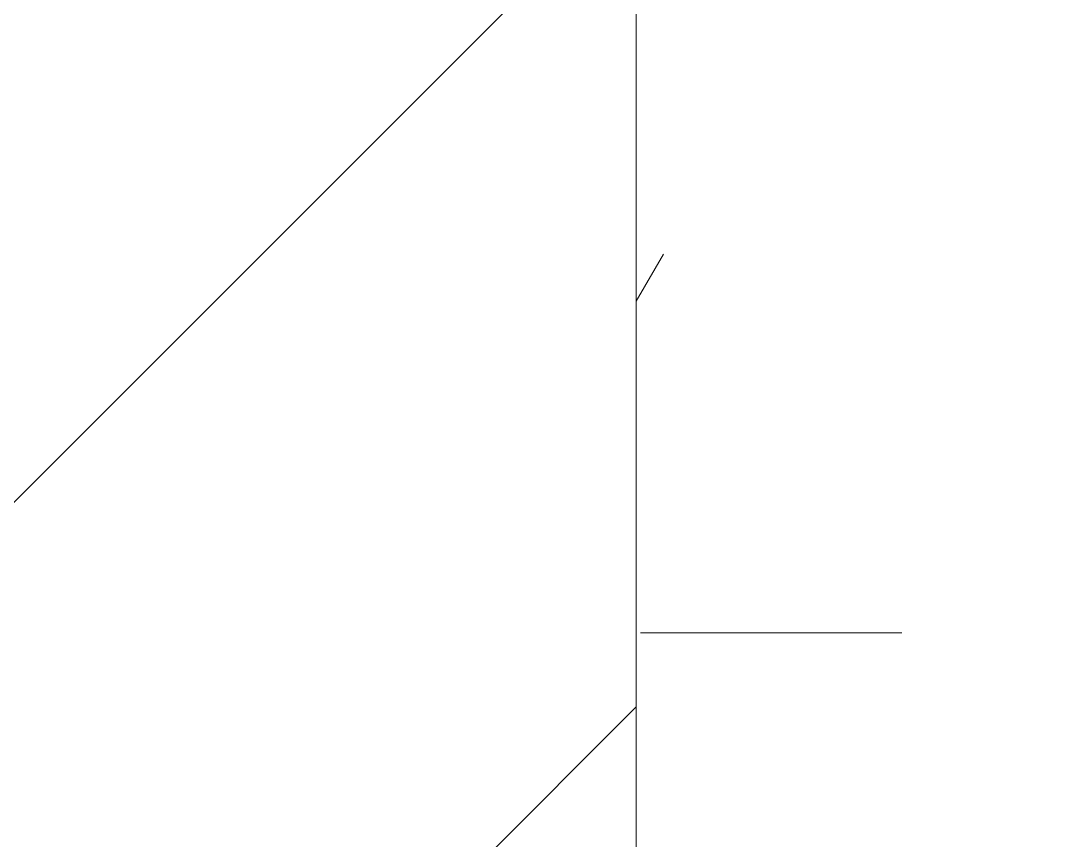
# Model space of a CAD drawing. Header units: millimetres. Extents: x -13069 to 207500, y -71366 to 56785.
# Drawn here: x 530.4 to 663.1, y 10032.1 to 10137.2 of the extents above; entities that cross this region are included whole.
import ezdxf

# ---------------------------------------------------------------- set-up
doc = ezdxf.new("R2010")
doc.units = ezdxf.units.MM
doc.layers.add('Потолки', color=7, linetype='Continuous', lineweight=9)
doc.layers.add('Потолки штриховка', color=7, linetype='Continuous', lineweight=9)

msp = doc.modelspace()

# ---------------------------------------------------------------- hatches: boundary and pattern name
at = {"layer": 'Потолки штриховка', "lineweight": 18, "true_color": 0x787878}
h = msp.add_hatch(dxfattribs=at)
h.set_pattern_fill('FP_89', color=8, style=0, pattern_type=2)
h.set_pattern_definition([(45, (0, 0), (-53.033, 53.033), [])])
h.paths.add_polyline_path([(5021.691, 9955), (5031.763, 9955), (5026.896, 9958.735), (5017.361, 9971.161), (5011.367, 9985.632), (5009.322, 10001.161), (5009.322, 10235), (3983.89, 10235), (3983.89, 10001.161), (3981.845, 9985.632), (3975.851, 9971.161), (3966.316, 9958.735), (3961.449, 9955), (5017.675, 9955)])
h.paths.add_polyline_path([(163.194, 9955), (631.763, 9955), (626.896, 9958.735), (616.408, 9973.462), (611.367, 9985.632), (609.322, 10001.161), (609.322, 10235), (161.329, 10235), (161.649, 9955)])
h.paths.add_polyline_path([(1801.322, 9955), (2814.33, 9955), (2809.463, 9958.735), (2799.928, 9971.161), (2793.934, 9985.632), (2791.89, 10001.161), (2791.89, 10235), (1801.322, 10235), (1801.322, 10001.161), (1799.278, 9985.632), (1793.284, 9971.161), (1783.749, 9958.735), (1778.882, 9955), (1793.284, 9955)])
h.paths.add_polyline_path([(7092.241, 9955), (7231.078, 9955), (7231.078, 10235), (6201.322, 10235), (6201.322, 10001.161), (6199.278, 9985.632), (6193.284, 9971.161), (6183.749, 9958.735), (6178.882, 9955), (6201.322, 9955)])
h.paths.add_polyline_path([(7231.078, 11755), (7231.078, 12003.112), (7125.605, 12003.112), (7125.605, 12041.321), (159.265, 12041.252), (159.592, 11755), (7221.078, 11755)])
at = {"layer": 'Потолки штриховка', "lineweight": 18}
h = msp.add_hatch(dxfattribs=at)
h.set_pattern_fill('FP_65', color=256, style=0, pattern_type=2)
h.set_pattern_definition([(0, (0, 0), (406.4, 101.6), [33.528, -271.272, 33.528, -271.272, -1625.6]), (0, (0, 0), (406.4, 101.6), [-609.6, 33.528, -576.072, 33.528, -271.272, -711.2]), (0, (0, 0), (406.4, 101.6), [-1524, 33.528, -169.672, 33.528, -474.472]), (120, (152.4, 50.8), (-291.1882, 301.1527), [33.528, -271.272, 33.528, -271.272, -1625.6]), (120, (152.4, 50.8), (-291.1882, 301.1527), [-609.6, 33.528, -576.072, 33.528, -271.272, -711.2]), (120, (152.4, 50.8), (-291.1882, 301.1527), [-1524, 33.528, -169.672, 33.528, -474.472]), (240, (203.2, 254), (-115.2118, -402.7527), [33.528, -271.272, 33.528, -271.272, -1625.6]), (240, (203.2, 254), (-115.2118, -402.7527), [-609.6, 33.528, -576.072, 33.528, -271.272, -711.2]), (240, (203.2, 254), (-115.2118, -402.7527), [-1524, 33.528, -169.672, 33.528, -474.472])])
h.paths.add_polyline_path([(1741.322, 9941.161), (1756.851, 9943.205), (1771.322, 9949.2), (1783.749, 9958.735), (1793.284, 9971.161), (1799.278, 9985.632), (1801.322, 10001.161), (1801.322, 11073.161), (1799.278, 11088.69), (1793.284, 11103.161), (1783.749, 11115.587), (1771.322, 11125.123), (1756.851, 11131.117), (1741.322, 11133.161), (669.322, 11133.161), (653.793, 11131.117), (639.322, 11125.123), (626.896, 11115.587), (617.361, 11103.161), (611.367, 11088.69), (609.322, 11073.161), (609.322, 10001.161), (611.367, 9985.632), (617.361, 9971.161), (626.896, 9958.735), (639.322, 9949.2), (653.793, 9943.205), (669.322, 9941.161)])

# ---------------------------------------------------------------- linework, layer by layer
at = {"layer": 'Потолки'}
msp.add_line((609.322, 10001.161), (609.322, 11073.161), dxfattribs=at)

doc.saveas('drawing.dxf')
